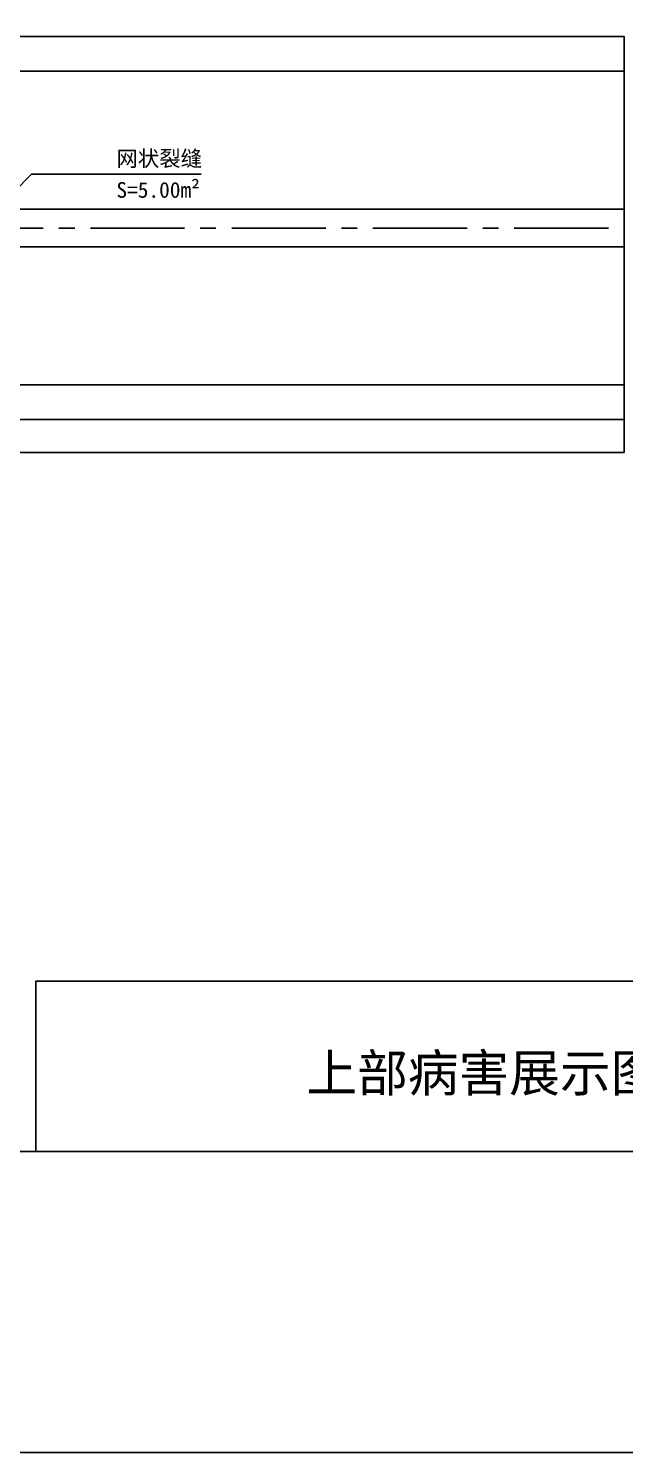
# Model space of a CAD drawing. Header units: millimetres. Extents: x -37 to 615, y -48 to 413.
# Drawn here: x 389 to 483.9, y -47.9 to 178.9 of the extents above; entities that cross this region are included whole.
import ezdxf

# ---------------------------------------------------------------- set-up
doc = ezdxf.new("R2010")
doc.units = ezdxf.units.MM
doc.linetypes.add('CENTER2', pattern=[1.125, 0.75, -0.125, 0.125, -0.125])
doc.layers.add('图层1', color=7, linetype='Continuous')
doc.layers.add('病害', color=5, linetype='Continuous')
doc.styles.get("Standard").update_dxf_attribs({"font": ''})
doc.styles.add('汉字', font='')
doc.styles.get('Standard').set_extended_font_data('SimSun')
doc.styles.get('汉字').set_extended_font_data('SimSun')

msp = doc.modelspace()

# ---------------------------------------------------------------- linework, layer by layer
at = {"color": 0}
for p, q in [((83.82, 177.59), (483.82, 177.59)), ((483.82, 177.59), (483.82, 111.34)), ((83.82, 172.09), (483.82, 172.09)), ((83.82, 150.09), (483.82, 150.09)), ((483.82, 150.09), (483.82, 147.09)), ((83.82, 144.09), (483.82, 144.09)), ((83.82, 122.09), (483.82, 122.09)), ((83.82, 116.59), (483.82, 116.59)), ((83.82, 111.34), (483.82, 111.34))]:
    msp.add_line(p, q, dxfattribs=at)
at = {"color": 1, "linetype": 'CENTER2', "ltscale": 20}
msp.add_line((83.82, 147.09), (483.82, 147.09), dxfattribs=at)
at = {"color": 0, "linetype": 'ByBlock'}
for p, q in [((390.12, 0), (390.12, 27.12)), ((390.12, 27.12), (529.17, 27.12)), ((529.17, 0), (0, 0))]:
    msp.add_line(p, q, dxfattribs=at)
at = {"color": 3, "linetype": 'ByBlock'}
msp.add_lwpolyline([(-36.77, 413.19), (615.38, 413.19), (615.38, -47.93), (-36.77, -47.93)], close=True, dxfattribs=at)
at = {"color": 7}
msp.add_lwpolyline([(383.8, 150), (389.46, 155.66), (416.46, 155.66)], dxfattribs=at)
at = {"layer": '病害', "color": 5}
for q in [(529.17, 27.12), (390.12, 0)]:
    msp.add_line((390.12, 27.12), q, dxfattribs=at)

# ---------------------------------------------------------------- texts
at = {"color": 7}
for s, p in [('网状裂缝', (402.96, 156.91)), ('S=5.00m²', (402.96, 151.91))]:
    msp.add_text(s, height=2.5, dxfattribs=at).set_placement(p)
at = {"layer": '图层1', "style": '汉字'}
msp.add_text('上部病害展示图', height=5.918, dxfattribs=at).set_placement((433.23, 9.56))

doc.saveas('drawing.dxf')
